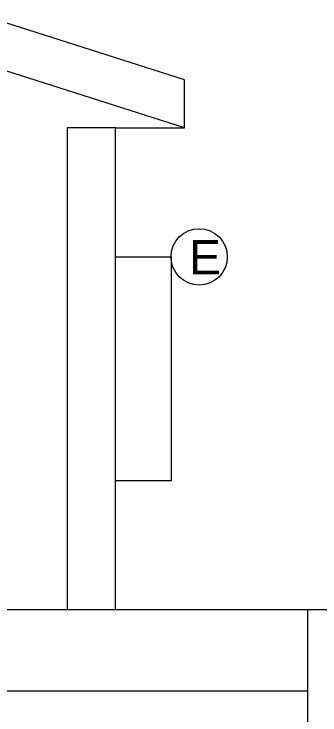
# Model space of a CAD drawing. Header units: millimetres. Extents: x 100 to 940, y 100 to 694.
# Drawn here: x 582.92 to 594.83, y 542.89 to 570.17 of the extents above; entities that cross this region are included whole.
import ezdxf

# ---------------------------------------------------------------- set-up
doc = ezdxf.new("R2010")
doc.units = ezdxf.units.MM
doc.layers.add('COTAS', color=5, linetype='Continuous', lineweight=5)
doc.layers.add('PAREDE', color=7, linetype='Continuous', lineweight=9)
doc.styles.get("Standard").update_dxf_attribs({"font": 'arial.ttf'})

msp = doc.modelspace()

# ---------------------------------------------------------------- linework, layer by layer
at = {"color": 2, "lineweight": 20}
msp.add_lwpolyline([(586.861, 560.72), (589.029, 560.72), (589.029, 552.009), (586.861, 552.009)], close=True, dxfattribs=at)
msp.add_circle((590.124, 560.72), 1.095, dxfattribs=at)
at = {"layer": 'PAREDE'}
for p, q in [((589.552, 567.615), (551.33, 579.802)), ((589.552, 565.74), (551.33, 577.927)), ((589.552, 565.74), (589.552, 567.615)), ((586.861, 565.74), (584.986, 565.74)), ((584.986, 565.74), (584.986, 546.99)), ((586.861, 546.99), (586.861, 565.74)), ((586.861, 565.74), (589.552, 565.74)), ((609.361, 546.99), (533.019, 546.99)), ((594.361, 498.831), (594.361, 546.99)), ((512.799, 543.834), (594.361, 543.834))]:
    msp.add_line(p, q, dxfattribs=at)

# ---------------------------------------------------------------- texts
at = {"layer": 'COTAS', "color": 2, "lineweight": 20, "insert": (589.732, 561.372), "char_height": 1.336, "attachment_point": 1}
msp.add_mtext_dynamic_manual_height_columns('E', width=1385.51337, gutter_width=0.75, heights=[0], dxfattribs=at)

doc.saveas('drawing.dxf')
